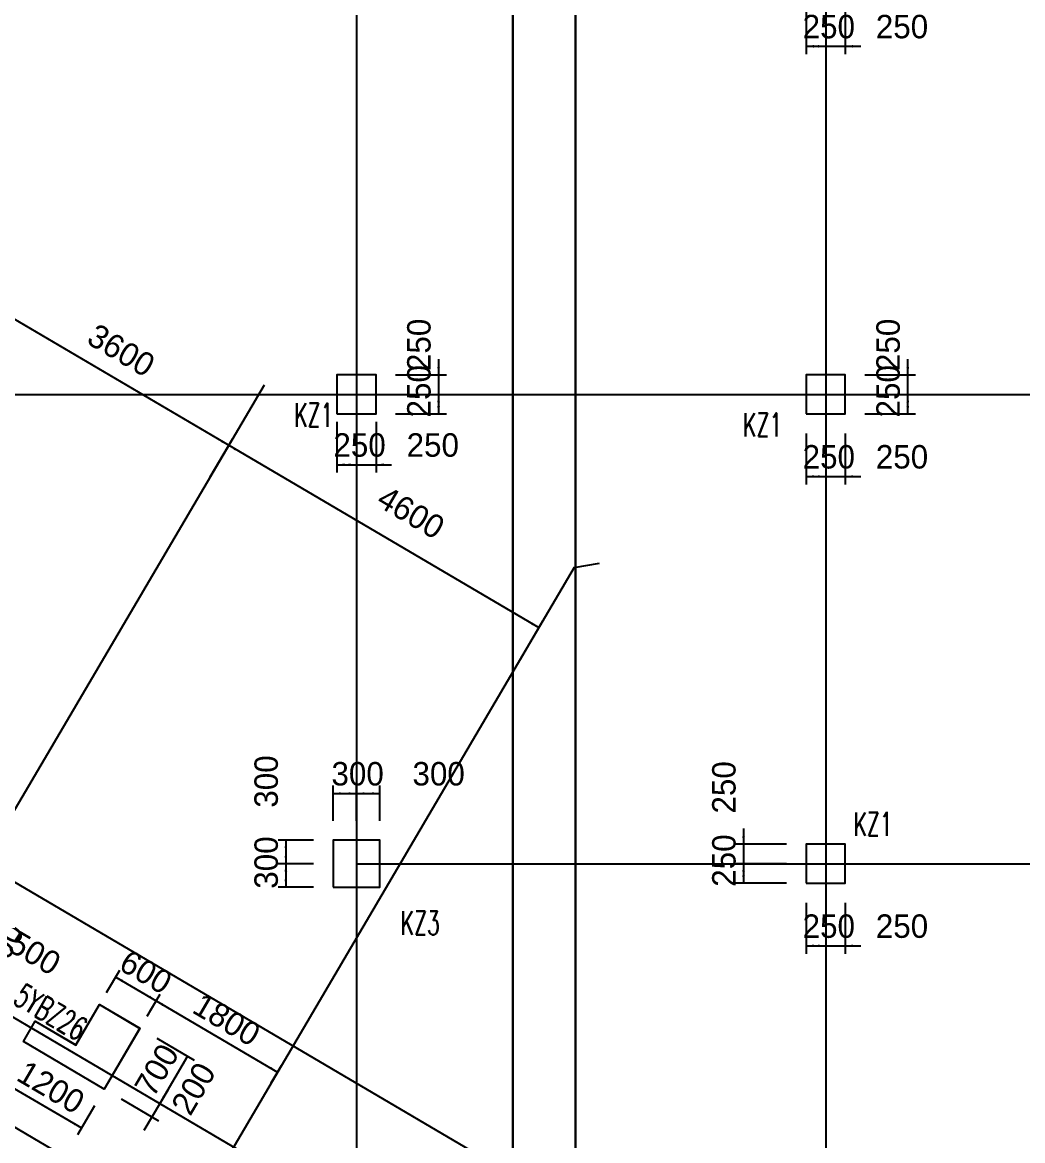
# Model space of a CAD drawing. Extents: x 387171 to 699106, y 11966 to 245688.
# Drawn here: x 528486 to 541277, y 169548 to 183844 of the extents above; entities that cross this region are included whole.
import ezdxf

# ---------------------------------------------------------------- set-up
doc = ezdxf.new("R2010")
doc.units = 0
doc.header["$LTSCALE"] = 100
doc.header["$MEASUREMENT"] = 0
for name, color, linetype in [('b边缘构件', 235, 'Continuous'), ('COLU', 7, 'Continuous'), ('DIM', 3, 'Continuous'), ('DOTE', 253, 'Continuous'), ('h后浇带', 51, 'Continuous'), ('L-AXIS', 3, 'Continuous'), ('NUM', 7, 'Continuous'), ('wall-主楼', 2, 'Continuous'), ('Y阴影', 254, 'Continuous'), ('小尺寸', 4, 'Continuous'), ('边缘构件标注', 1, 'Continuous')]:
    doc.layers.add(name, color=color, linetype=linetype)
doc.styles.add('hztxt', font='hztxt')
doc.styles.get("Standard").update_dxf_attribs({"font": 'standard'})
doc.dimstyles.get("Standard").update_dxf_attribs({"dimtxt": 300, "dimasz": 100, "dimexe": 100, "dimexo": 250, "dimgap": 100, "dimtad": 0, "dimtoh": 1, "dimdec": 0, "dimdsep": 46, "dimcen": 0.09, "dimclrt": 7, "dimadec": 0, "dimazin": 0, "dimtfac": 1, "dimtdec": 4, "dimtofl": 0, "dimtmove": 0, "dimatfit": 3, "dimfxl": 1, "dimtolj": 1, "dimtzin": 0, "dimarcsym": 0})

# ---------------------------------------------------------------- blocks, each defined once
blk = doc.blocks.new('*D1259')
at = {"layer": 'L-AXIS', "color": 0, "linetype": 'ByBlock', "lineweight": -2}
for p, q in [((530888, 178036), (531175, 178524)), ((531124, 178437), (535090, 176106)), ((534854, 175704), (535140, 176192))]:
    blk.add_line(p, q, dxfattribs=at)
for points in [[(531124, 178437), (531219, 178401), (531202, 178372)], [(535090, 176106), (534995, 176142), (535012, 176171)]]:
    blk.add_solid(points, dxfattribs=at)
at = {"layer": 'L-AXIS', "color": 7, "linetype": 'Continuous', "lineweight": -2, "insert": (533455, 177577), "char_height": 300, "width": 785, "attachment_point": 5, "rotation": 329.5454, "style": 'hztxt'}
blk.add_mtext('4600', dxfattribs=at)
blk = doc.blocks.new('*D3669')
at = {"layer": 'L-AXIS', "color": 0, "linetype": 'ByBlock', "lineweight": -2}
for p, q in [((527785, 179861), (528072, 180348)), ((528021, 180262), (531124, 178437)), ((530888, 178036), (531175, 178524))]:
    blk.add_line(p, q, dxfattribs=at)
for points in [[(528021, 180262), (528116, 180226), (528099, 180197)], [(531124, 178437), (531030, 178474), (531047, 178502)]]:
    blk.add_solid(points, dxfattribs=at)
at = {"layer": 'L-AXIS', "color": 7, "linetype": 'Continuous', "lineweight": -2, "insert": (529750, 179651), "char_height": 300, "width": 775, "attachment_point": 5, "rotation": 329.5454, "style": 'hztxt'}
blk.add_mtext('3600', dxfattribs=at)
blk = doc.blocks.new('*D801')
at = {"layer": '小尺寸', "color": 0, "linetype": 'ByBlock', "lineweight": -2}
for p, q in [((527399, 172101), (527574, 172399)), ((527523, 172313), (527954, 172060)), ((527830, 171847), (528005, 172146))]:
    blk.add_line(p, q, dxfattribs=at)
for points in [[(527523, 172313), (527618, 172277), (527601, 172248)], [(527954, 172060), (527860, 172096), (527877, 172125)]]:
    blk.add_solid(points, dxfattribs=at)
at = {"layer": '小尺寸', "color": 7, "linetype": 'Continuous', "lineweight": -2, "insert": (528643, 171945), "char_height": 300, "width": 566.67, "attachment_point": 5, "rotation": 329.5454, "style": 'hztxt'}
blk.add_mtext('500', dxfattribs=at)
blk = doc.blocks.new('*D1060')
at = {"layer": '小尺寸', "color": 0, "linetype": 'ByBlock', "lineweight": -2}
for p, q in [((530205, 170857), (530684, 170575)), ((530598, 170626), (530243, 170023)), ((529850, 170253), (530329, 169972))]:
    blk.add_line(p, q, dxfattribs=at)
for points in [[(530598, 170626), (530561, 170531), (530533, 170548)], [(530243, 170023), (530279, 170117), (530308, 170100)]]:
    blk.add_solid(points, dxfattribs=at)
at = {"layer": '小尺寸', "color": 7, "linetype": 'Continuous', "lineweight": -2, "insert": (530205, 170451), "char_height": 300, "width": 566.67, "attachment_point": 5, "rotation": 59.5454, "style": 'hztxt'}
blk.add_mtext('700', dxfattribs=at)
blk = doc.blocks.new('*D2038')
at = {"layer": '小尺寸', "color": 0, "linetype": 'ByBlock', "lineweight": -2}
for p, q in [((529850, 170253), (530329, 169972)), ((530344, 170195), (530040, 169678)), ((529749, 170081), (530228, 169800))]:
    blk.add_line(p, q, dxfattribs=at)
for points in [[(530243, 170023), (530279, 170117), (530308, 170100)], [(530141, 169850), (530105, 169756), (530076, 169772)]]:
    blk.add_solid(points, dxfattribs=at)
at = {"layer": '小尺寸', "color": 7, "linetype": 'Continuous', "lineweight": -2, "insert": (530675, 170213), "char_height": 300, "width": 566.67, "attachment_point": 5, "rotation": 59.5454, "style": 'hztxt'}
blk.add_mtext('200', dxfattribs=at)
blk = doc.blocks.new('*D2282')
at = {"layer": '小尺寸', "color": 0, "linetype": 'ByBlock', "lineweight": -2}
for p, q in [((527868, 171419), (528178, 171237)), ((527919, 171505), (528228, 171323)), ((528244, 171546), (527990, 171115))]:
    blk.add_line(p, q, dxfattribs=at)
for points in [[(528142, 171374), (528179, 171468), (528207, 171451)], [(528092, 171287), (528055, 171193), (528027, 171210)]]:
    blk.add_solid(points, dxfattribs=at)
at = {"layer": '小尺寸', "color": 7, "linetype": 'Continuous', "lineweight": -2, "insert": (528226, 172009), "char_height": 300, "width": 476.67, "attachment_point": 5, "rotation": 59.5454, "style": 'hztxt'}
blk.add_mtext('100', dxfattribs=at)
blk = doc.blocks.new('*D262')
at = {"layer": '小尺寸', "color": 0, "linetype": 'ByBlock', "lineweight": -2}
for p, q in [((529563, 171441), (529730, 171726)), ((529679, 171639), (530196, 171335)), ((530080, 171137), (530247, 171422))]:
    blk.add_line(p, q, dxfattribs=at)
for points in [[(529679, 171639), (529774, 171603), (529757, 171574)], [(530196, 171335), (530102, 171372), (530119, 171400)]]:
    blk.add_solid(points, dxfattribs=at)
at = {"layer": '小尺寸', "color": 7, "linetype": 'Continuous', "lineweight": -2, "insert": (530065, 171703), "char_height": 300, "width": 556.67, "attachment_point": 5, "rotation": 329.5454, "style": 'hztxt'}
blk.add_mtext('600', dxfattribs=at)
blk = doc.blocks.new('*D3673')
at = {"layer": '小尺寸', "color": 0, "linetype": 'ByBlock', "lineweight": -2}
for p, q in [((528372, 170600), (528156, 170232)), ((528207, 170318), (529241, 169710)), ((529407, 169992), (529191, 169624))]:
    blk.add_line(p, q, dxfattribs=at)
for points in [[(528207, 170318), (528301, 170282), (528285, 170253)], [(529241, 169710), (529147, 169747), (529163, 169775)]]:
    blk.add_solid(points, dxfattribs=at)
at = {"layer": '小尺寸', "color": 7, "linetype": 'Continuous', "lineweight": -2, "insert": (528851, 170230), "char_height": 300, "width": 690, "attachment_point": 5, "rotation": 329.5454, "style": 'hztxt'}
blk.add_mtext('1200', dxfattribs=at)
blk = doc.blocks.new('*D1772')
at = {"layer": '小尺寸', "color": 0, "linetype": 'ByBlock', "lineweight": -2}
for p, q in [((530116, 171199), (530247, 171422)), ((530196, 171335), (531748, 170423)), ((531668, 170287), (531799, 170509))]:
    blk.add_line(p, q, dxfattribs=at)
for points in [[(530196, 171335), (530291, 171299), (530274, 171270)], [(531748, 170423), (531654, 170459), (531671, 170488)]]:
    blk.add_solid(points, dxfattribs=at)
at = {"layer": '小尺寸', "color": 7, "linetype": 'Continuous', "lineweight": -2, "insert": (531099, 171095), "char_height": 300, "width": 690, "attachment_point": 5, "rotation": 329.5454, "style": 'hztxt'}
blk.add_mtext('1800', dxfattribs=at)
blk = doc.blocks.new('*D4279')
at = {"layer": 'DIM', "color": 0, "linetype": 'ByBlock', "lineweight": -2}
for p, q in [((533808, 179538), (533808, 178888)), ((533258, 179338), (533908, 179338)), ((533258, 179088), (533908, 179088))]:
    blk.add_line(p, q, dxfattribs=at)
for points in [[(533808, 179338), (533791, 179438), (533825, 179438)], [(533808, 179088), (533825, 178988), (533791, 178988)]]:
    blk.add_solid(points, dxfattribs=at)
at = {"layer": 'DIM', "color": 7, "linetype": 'Continuous', "lineweight": -2, "insert": (533558, 179721), "char_height": 300, "width": 566.67, "attachment_point": 5, "rotation": 90, "style": 'hztxt'}
blk.add_mtext('250', dxfattribs=at)
blk = doc.blocks.new('*D144')
at = {"layer": 'DIM', "color": 0, "linetype": 'ByBlock', "lineweight": -2}
for p, q in [((533258, 179088), (533908, 179088)), ((533808, 179088), (533808, 178838)), ((533258, 178838), (533908, 178838))]:
    blk.add_line(p, q, dxfattribs=at)
for points in [[(533808, 179088), (533825, 178988), (533791, 178988)], [(533808, 178838), (533791, 178938), (533825, 178938)]]:
    blk.add_solid(points, dxfattribs=at)
at = {"layer": 'DIM', "color": 7, "linetype": 'Continuous', "lineweight": -2, "insert": (533558, 179128), "char_height": 300, "width": 566.67, "attachment_point": 5, "rotation": 90, "style": 'hztxt'}
blk.add_mtext('250', dxfattribs=at)
blk = doc.blocks.new('*D2604')
at = {"layer": 'DIM', "color": 0, "linetype": 'ByBlock', "lineweight": -2}
for p, q in [((532508, 178739), (532508, 178089)), ((532758, 178739), (532758, 178089)), ((532508, 178189), (532758, 178189))]:
    blk.add_line(p, q, dxfattribs=at)
for points in [[(532508, 178189), (532608, 178205), (532608, 178172)], [(532758, 178189), (532658, 178172), (532658, 178205)]]:
    blk.add_solid(points, dxfattribs=at)
at = {"layer": 'DIM', "color": 7, "linetype": 'Continuous', "lineweight": -2, "insert": (532798, 178439), "char_height": 300, "width": 566.67, "attachment_point": 5, "style": 'hztxt'}
blk.add_mtext('250', dxfattribs=at)
blk = doc.blocks.new('*D2582')
at = {"layer": 'DIM', "color": 0, "linetype": 'ByBlock', "lineweight": -2}
for p, q in [((532758, 178739), (532758, 178089)), ((533008, 178739), (533008, 178089)), ((532558, 178189), (533208, 178189))]:
    blk.add_line(p, q, dxfattribs=at)
for points in [[(532758, 178189), (532658, 178172), (532658, 178205)], [(533008, 178189), (533108, 178205), (533108, 178172)]]:
    blk.add_solid(points, dxfattribs=at)
at = {"layer": 'DIM', "color": 7, "linetype": 'Continuous', "lineweight": -2, "insert": (533734, 178439), "char_height": 300, "width": 566.67, "attachment_point": 5, "style": 'hztxt'}
blk.add_mtext('250', dxfattribs=at)
blk = doc.blocks.new('*D4076')
at = {"layer": 'DIM', "color": 0, "linetype": 'ByBlock', "lineweight": -2}
for p, q in [((538508, 184088), (538508, 183438)), ((538758, 184088), (538758, 183438)), ((538508, 183538), (538758, 183538))]:
    blk.add_line(p, q, dxfattribs=at)
for points in [[(538508, 183538), (538608, 183555), (538608, 183521)], [(538758, 183538), (538658, 183521), (538658, 183555)]]:
    blk.add_solid(points, dxfattribs=at)
at = {"layer": 'DIM', "color": 7, "linetype": 'Continuous', "lineweight": -2, "insert": (538798, 183788), "char_height": 300, "width": 566.67, "attachment_point": 5, "style": 'hztxt'}
blk.add_mtext('250', dxfattribs=at)
blk = doc.blocks.new('*D4322')
at = {"layer": 'DIM', "color": 0, "linetype": 'ByBlock', "lineweight": -2}
for p, q in [((538758, 184088), (538758, 183438)), ((539008, 184088), (539008, 183438)), ((538558, 183538), (539208, 183538))]:
    blk.add_line(p, q, dxfattribs=at)
for points in [[(538758, 183538), (538658, 183521), (538658, 183555)], [(539008, 183538), (539108, 183555), (539108, 183521)]]:
    blk.add_solid(points, dxfattribs=at)
at = {"layer": 'DIM', "color": 7, "linetype": 'Continuous', "lineweight": -2, "insert": (539734, 183788), "char_height": 300, "width": 566.67, "attachment_point": 5, "style": 'hztxt'}
blk.add_mtext('250', dxfattribs=at)
blk = doc.blocks.new('*D2899')
at = {"layer": 'DIM', "color": 0, "linetype": 'ByBlock', "lineweight": -2}
for p, q in [((538508, 178588), (538508, 177938)), ((538758, 178588), (538758, 177938)), ((538508, 178038), (538758, 178038))]:
    blk.add_line(p, q, dxfattribs=at)
for points in [[(538508, 178038), (538608, 178055), (538608, 178021)], [(538758, 178038), (538658, 178021), (538658, 178055)]]:
    blk.add_solid(points, dxfattribs=at)
at = {"layer": 'DIM', "color": 7, "linetype": 'Continuous', "lineweight": -2, "insert": (538798, 178288), "char_height": 300, "width": 566.67, "attachment_point": 5, "style": 'hztxt'}
blk.add_mtext('250', dxfattribs=at)
blk = doc.blocks.new('*D3399')
at = {"layer": 'DIM', "color": 0, "linetype": 'ByBlock', "lineweight": -2}
for p, q in [((538758, 178588), (538758, 177938)), ((539008, 178588), (539008, 177938)), ((538558, 178038), (539208, 178038))]:
    blk.add_line(p, q, dxfattribs=at)
for points in [[(538758, 178038), (538658, 178021), (538658, 178055)], [(539008, 178038), (539108, 178055), (539108, 178021)]]:
    blk.add_solid(points, dxfattribs=at)
at = {"layer": 'DIM', "color": 7, "linetype": 'Continuous', "lineweight": -2, "insert": (539734, 178288), "char_height": 300, "width": 566.67, "attachment_point": 5, "style": 'hztxt'}
blk.add_mtext('250', dxfattribs=at)
blk = doc.blocks.new('*D3601')
at = {"layer": 'DIM', "color": 0, "linetype": 'ByBlock', "lineweight": -2}
for p, q in [((539258, 179088), (539908, 179088)), ((539808, 178838), (539808, 179088)), ((539258, 178838), (539908, 178838))]:
    blk.add_line(p, q, dxfattribs=at)
for points in [[(539808, 179088), (539825, 178988), (539791, 178988)], [(539808, 178838), (539791, 178938), (539825, 178938)]]:
    blk.add_solid(points, dxfattribs=at)
at = {"layer": 'DIM', "color": 7, "linetype": 'Continuous', "lineweight": -2, "insert": (539558, 179128), "char_height": 300, "width": 566.67, "attachment_point": 5, "rotation": 90, "style": 'hztxt'}
blk.add_mtext('250', dxfattribs=at)
blk = doc.blocks.new('*D1687')
at = {"layer": 'DIM', "color": 0, "linetype": 'ByBlock', "lineweight": -2}
for p, q in [((539808, 178888), (539808, 179538)), ((539258, 179338), (539908, 179338)), ((539258, 179088), (539908, 179088))]:
    blk.add_line(p, q, dxfattribs=at)
for points in [[(539808, 179338), (539791, 179438), (539825, 179438)], [(539808, 179088), (539825, 178988), (539791, 178988)]]:
    blk.add_solid(points, dxfattribs=at)
at = {"layer": 'DIM', "color": 7, "linetype": 'Continuous', "lineweight": -2, "insert": (539558, 179721), "char_height": 300, "width": 566.67, "attachment_point": 5, "rotation": 90, "style": 'hztxt'}
blk.add_mtext('250', dxfattribs=at)
blk = doc.blocks.new('*D186')
at = {"layer": 'DIM', "color": 0, "linetype": 'ByBlock', "lineweight": -2}
for p, q in [((537708, 173538), (537708, 172888)), ((538258, 173338), (537608, 173338)), ((538258, 173088), (537608, 173088))]:
    blk.add_line(p, q, dxfattribs=at)
for points in [[(537708, 173338), (537691, 173438), (537725, 173438)], [(537708, 173088), (537725, 172988), (537691, 172988)]]:
    blk.add_solid(points, dxfattribs=at)
at = {"layer": 'DIM', "color": 7, "linetype": 'Continuous', "lineweight": -2, "insert": (537458, 174064), "char_height": 300, "width": 566.67, "attachment_point": 5, "rotation": 90, "style": 'hztxt'}
blk.add_mtext('250', dxfattribs=at)
blk = doc.blocks.new('*D2700')
at = {"layer": 'DIM', "color": 0, "linetype": 'ByBlock', "lineweight": -2}
for p, q in [((538258, 173088), (537608, 173088)), ((537708, 173088), (537708, 172838)), ((538258, 172838), (537608, 172838))]:
    blk.add_line(p, q, dxfattribs=at)
for points in [[(537708, 173088), (537725, 172988), (537691, 172988)], [(537708, 172838), (537691, 172938), (537725, 172938)]]:
    blk.add_solid(points, dxfattribs=at)
at = {"layer": 'DIM', "color": 7, "linetype": 'Continuous', "lineweight": -2, "insert": (537458, 173128), "char_height": 300, "width": 566.67, "attachment_point": 5, "rotation": 90, "style": 'hztxt'}
blk.add_mtext('250', dxfattribs=at)
blk = doc.blocks.new('*D2898')
at = {"layer": 'DIM', "color": 0, "linetype": 'ByBlock', "lineweight": -2}
for p, q in [((538508, 172588), (538508, 171938)), ((538758, 172588), (538758, 171938)), ((538508, 172038), (538758, 172038))]:
    blk.add_line(p, q, dxfattribs=at)
for points in [[(538508, 172038), (538608, 172055), (538608, 172021)], [(538758, 172038), (538658, 172021), (538658, 172055)]]:
    blk.add_solid(points, dxfattribs=at)
at = {"layer": 'DIM', "color": 7, "linetype": 'Continuous', "lineweight": -2, "insert": (538798, 172288), "char_height": 300, "width": 566.67, "attachment_point": 5, "style": 'hztxt'}
blk.add_mtext('250', dxfattribs=at)
blk = doc.blocks.new('*D3395')
at = {"layer": 'DIM', "color": 0, "linetype": 'ByBlock', "lineweight": -2}
for p, q in [((538758, 172588), (538758, 171938)), ((539008, 172588), (539008, 171938)), ((538558, 172038), (539208, 172038))]:
    blk.add_line(p, q, dxfattribs=at)
for points in [[(538758, 172038), (538658, 172021), (538658, 172055)], [(539008, 172038), (539108, 172055), (539108, 172021)]]:
    blk.add_solid(points, dxfattribs=at)
at = {"layer": 'DIM', "color": 7, "linetype": 'Continuous', "lineweight": -2, "insert": (539734, 172288), "char_height": 300, "width": 566.67, "attachment_point": 5, "style": 'hztxt'}
blk.add_mtext('250', dxfattribs=at)
blk = doc.blocks.new('*D4195')
at = {"layer": 'DIM', "color": 0, "linetype": 'ByBlock', "lineweight": -2}
for p, q in [((532458, 173638), (532458, 174086)), ((532758, 173638), (532758, 174086)), ((532458, 173986), (532758, 173986))]:
    blk.add_line(p, q, dxfattribs=at)
for points in [[(532458, 173986), (532558, 174002), (532558, 173969)], [(532758, 173986), (532658, 173969), (532658, 174002)]]:
    blk.add_solid(points, dxfattribs=at)
at = {"layer": 'DIM', "color": 7, "linetype": 'Continuous', "lineweight": -2, "insert": (532773, 174236), "char_height": 300, "width": 566.67, "attachment_point": 5, "style": 'hztxt'}
blk.add_mtext('300', dxfattribs=at)
blk = doc.blocks.new('*D2321')
at = {"layer": 'DIM', "color": 0, "linetype": 'ByBlock', "lineweight": -2}
for p, q in [((532758, 173638), (532758, 174086)), ((533058, 173638), (533058, 174086)), ((532758, 173986), (533058, 173986))]:
    blk.add_line(p, q, dxfattribs=at)
for points in [[(532758, 173986), (532858, 174002), (532858, 173969)], [(533058, 173986), (532958, 173969), (532958, 174002)]]:
    blk.add_solid(points, dxfattribs=at)
at = {"layer": 'DIM', "color": 7, "linetype": 'Continuous', "lineweight": -2, "insert": (533809, 174236), "char_height": 300, "width": 566.67, "attachment_point": 5, "style": 'hztxt'}
blk.add_mtext('300', dxfattribs=at)
blk = doc.blocks.new('*D2537')
at = {"layer": 'DIM', "color": 0, "linetype": 'ByBlock', "lineweight": -2}
for p, q in [((532208, 173388), (531755, 173388)), ((531855, 173388), (531855, 173088)), ((532208, 173088), (531755, 173088))]:
    blk.add_line(p, q, dxfattribs=at)
for points in [[(531855, 173388), (531872, 173288), (531838, 173288)], [(531855, 173088), (531838, 173188), (531872, 173188)]]:
    blk.add_solid(points, dxfattribs=at)
at = {"layer": 'DIM', "color": 7, "linetype": 'Continuous', "lineweight": -2, "insert": (531605, 174139), "char_height": 300, "width": 566.67, "attachment_point": 5, "rotation": 90, "style": 'hztxt'}
blk.add_mtext('300', dxfattribs=at)
blk = doc.blocks.new('*D2789')
at = {"layer": 'DIM', "color": 0, "linetype": 'ByBlock', "lineweight": -2}
for p, q in [((532208, 173088), (531755, 173088)), ((531855, 173088), (531855, 172788)), ((532208, 172788), (531755, 172788))]:
    blk.add_line(p, q, dxfattribs=at)
for points in [[(531855, 173088), (531872, 172988), (531838, 172988)], [(531855, 172788), (531838, 172888), (531872, 172888)]]:
    blk.add_solid(points, dxfattribs=at)
at = {"layer": 'DIM', "color": 7, "linetype": 'Continuous', "lineweight": -2, "insert": (531605, 173103), "char_height": 300, "width": 566.67, "attachment_point": 5, "rotation": 90, "style": 'hztxt'}
blk.add_mtext('300', dxfattribs=at)
blk = doc.blocks.new('后浇带现场')
at = {"color": 6, "lineweight": 30}
for points in [[(760007, 730049), (760007, 673430), (717757, 673430), (717757, 730049)], [(759207, 730049), (759207, 674230), (718557, 674230), (718557, 730049)]]:
    blk.add_lwpolyline(points, dxfattribs=at)
at = {"layer": 'h后浇带', "color": 1}
for p, q in [((717757, 730049), (717757, 685030)), ((718557, 730049), (718557, 685030))]:
    blk.add_line(p, q, dxfattribs=at)

msp = doc.modelspace()

# ---------------------------------------------------------------- hatches: boundary and pattern name
at = {"layer": 'Y阴影'}
h = msp.add_hatch(dxfattribs=at)
h.set_pattern_fill('ANSI31', color=256, scale=25, angle=-30.45463, style=0)
h.set_pattern_definition([])
h.paths.add_polyline_path([(529472.4, 171287.6), (529989.6, 170983.5), (529533.4, 170207.7), (528498.9, 170815.7), (528650.9, 171074.3), (529168.3, 170770.4)], flags=0)

# ---------------------------------------------------------------- linework, layer by layer
at = {"layer": 'b边缘构件'}
msp.add_lwpolyline([(529472.4, 171287.6), (529989.6, 170983.5), (529533.4, 170207.7), (528498.9, 170815.7), (528650.9, 171074.3), (529168.3, 170770.4), (529472.4, 171287.6)], close=True, dxfattribs=at)
at = {"layer": 'COLU'}
for points in [[(532508.1, 178837.9), (533008.1, 178837.9), (533008.1, 179337.9), (532508.1, 179337.9)], [(538508.1, 178837.9), (539008.1, 178837.9), (539008.1, 179337.9), (538508.1, 179337.9)], [(532458.1, 172787.9), (533058.1, 172787.9), (533058.1, 173387.9), (532458.1, 173387.9)], [(538508.1, 172837.9), (539008.1, 172837.9), (539008.1, 173337.9), (538508.1, 173337.9)]]:
    msp.add_lwpolyline(points, close=True, dxfattribs=at)
at = {"layer": 'DOTE'}
for p, q in [((532758, 238913.1), (532758.2, 95505.2)), ((538758.1, 238913.1), (538758.1, 94087.9)), ((490960.9, 194859.3), (536912.8, 167840.5)), ((504803.5, 183587.9), (535544.3, 165513.1)), ((517702.3, 179087.9), (579258.1, 179087.9)), ((530761.6, 177820.4), (517397.8, 155092)), ((534727, 175488.8), (521363.2, 152760.5)), ((532758.1, 173087.9), (590758.1, 173087.9)), ((527221.2, 171798.9), (536152.5, 166547.5))]:
    msp.add_line(p, q, dxfattribs=at)
at = {"layer": 'L-AXIS'}
for p, q in [((531575.6, 179204.8), (530761.6, 177820.4)), ((535541, 176873.3), (534727, 175488.8)), ((535541, 176873.3), (535867.1, 176928.9))]:
    msp.add_line(p, q, dxfattribs=at)
at = {"layer": 'wall-主楼'}
msp.add_lwpolyline([(528651.2, 171074.4), (529168.5, 170770.3), (529472.6, 171287.5), (529989.8, 170983.4), (529533.6, 170207.6), (528499.2, 170815.8)], close=True, dxfattribs=at)

# ---------------------------------------------------------------- block references
at = {"color": 3, "lineweight": 30}
msp.add_blockref('后浇带现场', (-182998.7, -527042.1), dxfattribs=at)

# ---------------------------------------------------------------- texts
at = {"layer": 'NUM', "color": 200, "width": 0.7}
for s, p in [('KZ1', (531962.3, 178675.2)), ('KZ1', (537702.1, 178548.8)), ('KZ1', (539114.1, 173444)), ('KZ3', (533324.4, 172180.1))]:
    msp.add_text(s, height=300, dxfattribs=at).set_placement(p)
at = {"layer": '边缘构件标注', "color": 200, "width": 0.7}
msp.add_text('5YBZ26', height=300, rotation=329.54537, dxfattribs=at).set_placement((528351.3, 171309.2))

# ---------------------------------------------------------------- dimensions: what is measured, and where the dimension line sits
at = {"layer": 'DIM', "color": 200}
for p1, p2, distance, picture, middle in [((538508.1, 184337.9), (538758.1, 184337.9), -800, '*D4076', (538290, 183787.9)), ((538758.1, 184337.9), (539008.1, 184337.9), -800, '*D4322', (539226.1, 183787.9)), ((533008.1, 179337.9), (533008.1, 179087.9), 800, '*D4279', (533558.1, 179212.9)), ((539008.1, 179087.9), (539008.1, 179337.9), -800, '*D1687', (539558.1, 179212.9)), ((533008.1, 179087.9), (533008.1, 178837.9), 800, '*D144', (533558.1, 178619.9)), ((539008.1, 178837.9), (539008.1, 179087.9), -800, '*D3601', (539558.1, 178619.9)), ((532508.1, 178988.7), (532758.1, 178988.7), -800, '*D2604', (532290, 178438.7)), ((532758.1, 178988.7), (533008.1, 178988.7), -800, '*D2582', (533226.1, 178438.7)), ((538508.1, 178837.9), (538758.1, 178837.9), -800, '*D2899', (538290, 178287.9)), ((538758.1, 178837.9), (539008.1, 178837.9), -800, '*D3399', (539226.1, 178287.9)), ((538508.1, 173337.9), (538508.1, 173087.9), -800, '*D186', (537458.1, 173556)), ((538508.1, 173087.9), (538508.1, 172837.9), -800, '*D2700', (537458.1, 172619.9)), ((538508.1, 172837.9), (538758.1, 172837.9), -800, '*D2898', (538290, 172287.9)), ((538758.1, 172837.9), (539008.1, 172837.9), -800, '*D3395', (539226.1, 172287.9))]:
    dim = msp.add_aligned_dim(p1=p1, p2=p2, distance=distance, dimstyle='Standard', dxfattribs=at)
    dim.commit()
    dim.dimension.update_dxf_attribs({"geometry": picture, "text_midpoint": middle})
for base, p1, p2, picture, middle in [((531854.9, 173087.9), (532458.1, 173387.9), (532458.1, 173087.9), '*D2537', (531604.9, 173606)), ((531854.9, 172787.9), (532458.1, 173087.9), (532458.1, 172787.9), '*D2789', (531604.9, 172569.9))]:
    dim = msp.add_linear_dim(base=base, p1=p1, p2=p2, angle=90, dimstyle='Standard', dxfattribs=at)
    dim.commit()
    dim.dimension.update_dxf_attribs({"geometry": picture, "text_midpoint": middle})
for base, p1, p2, picture, middle in [((532758.1, 173985.5), (532458.1, 173387.9), (532758.1, 173387.9), '*D4195', (532240, 174235.5)), ((533058.1, 173985.5), (532758.1, 173387.9), (533058.1, 173387.9), '*D2321', (533276.1, 174235.5))]:
    dim = msp.add_linear_dim(base=base, p1=p1, p2=p2, dimstyle='Standard', dxfattribs=at)
    dim.commit()
    dim.dimension.update_dxf_attribs({"geometry": picture, "text_midpoint": middle})
at = {"layer": 'L-AXIS'}
for base, p1, p2, picture, middle in [((531124.4, 178437.4), (527658.3, 179645), (530761.6, 177820.4), '*D3669', (529750.1, 179651.4)), ((535089.7, 176105.8), (530761.6, 177820.4), (534727, 175488.8), '*D1259', (533455.5, 177576.8))]:
    dim = msp.add_linear_dim(base=base, p1=p1, p2=p2, angle=329.54537, dimstyle='Standard', dxfattribs=at)
    dim.commit()
    dim.dimension.update_dxf_attribs({"geometry": picture, "text_midpoint": middle})
at = {"layer": '小尺寸'}
for base, p1, p2, angle, picture, middle in [((527954.4, 172059.5), (527272, 171885.4), (527703, 171632), 329.54537, '*D801', (528096.7, 172265.9)), ((528091.6, 171287.5), (527703, 171632), (527652.3, 171545.8), 59.54537, '*D2282', (528029.1, 171674.5)), ((530196.4, 171335.3), (529436.1, 171225.5), (529953.1, 170921.5), 329.54537, '*D262', (530064.6, 171702.8)), ((531748.3, 170422.9), (529989.6, 170983.5), (531541.4, 170071.1), 329.54537, '*D1772', (531099.1, 171094.6)), ((530242.8, 170022.6), (529989.8, 170983.4), (529635, 170380), 59.54537, '*D1060', (530204.7, 170451)), ((529241.2, 169710.3), (528499.2, 170815.8), (529533.6, 170207.6), 329.54537, '*D3673', (528850.7, 170229.9)), ((530141.4, 169850.2), (529635, 170380), (529533.6, 170207.6), 59.54537, '*D2038', (530430.5, 169796.2))]:
    dim = msp.add_linear_dim(base=base, p1=p1, p2=p2, angle=angle, dimstyle='Standard', dxfattribs=at)
    dim.commit()
    dim.dimension.update_dxf_attribs({"geometry": picture, "text_midpoint": middle})

doc.saveas('drawing.dxf')
